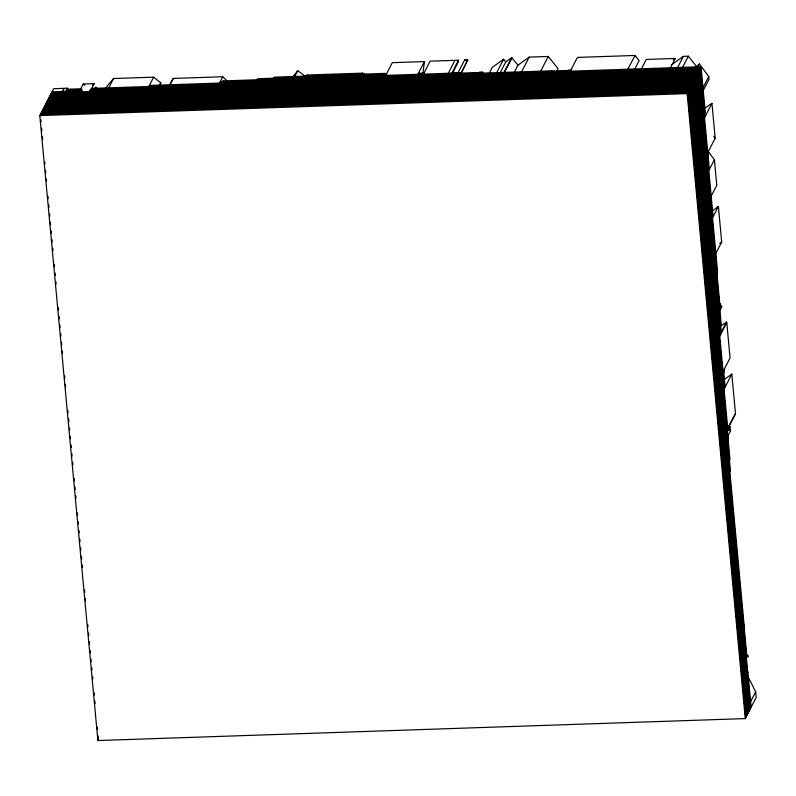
<?xml version="1.0" encoding="UTF-8"?>
<svg xmlns="http://www.w3.org/2000/svg" width="796" height="796" viewBox="0 0 796 796"><rect width="100%" height="100%" fill="white"/><g stroke="black" fill="none" stroke-linecap="round" stroke-linejoin="round"><path stroke-width="1.19" d="M452.138 73.899L452.327 72.177L458.576 72.933L457.511 75.003L458.028 75.063L458.964 73.252L458.446 73.192M423.432 74.118L430.109 61.183L458.466 60.227L458.277 62.008L452.715 72.784M461.043 73.411L467.779 59.909L464.615 60.018L457.939 72.943L461.043 73.411L467.779 59.909M422.925 73.341L424.447 61.581L392.309 62.675L385.742 75.401M747.703 676.063L755.683 691.833L756.2 697.376L745.255 718.589L97.888 740.539L39.8 115.589L53.68 88.694L67.481 88.227L70.466 90.316M62.486 91.5L64.138 88.336L62.536 91.441M67.481 88.227L65.879 91.321L67.869 92.724M82.386 90.197L80.734 88.794L70.446 89.142L68.247 91.58M88.605 92.983L90.127 91.52L94.177 83.66L83.192 84.028L79.132 91.888L80.784 93.301M108.773 87.839L113.579 78.525L153.668 77.172L160.891 82.943L159.29 86.048M153.668 77.172L148.862 86.475L150.663 87.918M152.255 86.366L152.782 85.331M173.279 78.436L169.608 85.142L173.279 78.436L222.79 76.754L227.119 80.973M170.095 85.759L170.633 84.724M219.537 83.063L222.79 76.754M461.113 72.844L223.059 80.913L221.328 83.262M256.919 79.769L257.456 78.734L386.279 74.366M273.814 78.177L274.351 77.142L384.607 73.401L386.667 74.436L386.13 75.471L384.07 74.436L384.607 73.401M294.391 77.152L297.734 70.675L305.515 76.476M364.668 74.237L362.618 73.132L307.316 75.003L306.788 76.038L303.594 77.441M362.618 73.132L362.08 74.167L364.13 75.272M385.543 75.491L386.08 74.456M417.88 74.307L424.447 61.581M97.888 740.539L98.425 739.504M447.71 74.346L454.387 61.421M458.466 60.227L451.79 73.212L458.556 74.028M480.097 72.197L479.57 73.232L477.033 74.376L477.56 73.341L480.097 72.197L482.505 72.118L483.072 73.202L482.545 74.227L481.978 73.152L482.505 72.118M489.062 73.6L492.306 67.302L503.639 59.222L505.778 61.889L500.366 72.376M496.595 72.864L503.639 59.222M514.206 72.476L517.997 65.133L511.599 57.71L504.017 72.406L502.077 73.789M504.455 72.386L512.037 57.7M556.961 70.744L558.046 68.645L548.275 56.466L529.191 57.113L521.609 71.809L519.748 73.142M540.693 71.162L548.275 56.466M551.678 71.799L552.205 70.764L220.074 82.028M570.851 70.138L568.434 70.217L567.906 71.252L568.692 72.307M570.314 71.172L577.418 57.412L634.989 55.461L639.148 60.596L634.233 70.118M627.885 69.222L634.989 55.461M641.476 68.754L646.282 59.441L675.297 58.466L670.491 67.769L668.431 69.153M703.256 90.495L709.017 79.331L708.758 76.565L699.445 63.988L696.51 66.546L688.361 56.188L683.376 56.357L677.615 67.531L675.615 68.944M682.59 67.362L688.361 56.188M697.873 67.033L699.445 63.988M745.255 718.589L687.157 93.629L701.047 66.735L149.389 85.441L151.2 86.883M708.758 76.565L702.997 87.739L701.565 85.799M704.739 113.271L705.276 112.236L701.047 66.735M704.52 117.718L711.942 103.341L715.186 138.176L707.763 152.553L706.281 150.593M708.052 155.668L708.291 151.519L706.808 149.558M707.972 151.17L714.41 159.707L708.808 170.563L707.375 168.662M711.186 196.144L716.788 185.279L714.41 159.707M712.559 217.696L718.38 206.423L721.693 242.093L715.873 253.367M51.551 92.824L698.908 70.874L717.604 272.033L717.077 273.068L715.524 271.137M716.639 275.217L717.475 272.292L715.922 270.361M718.539 302.221L719.962 304.102L719.425 305.137L718.012 303.256M719.803 309.246L720.34 308.211L719.962 304.102M719.176 311.972L721.962 306.579L718.977 302.779M720.649 325.057L721.176 324.022L697.843 72.943L50.476 94.893M726.42 322.131L719.425 335.683L719.783 336.151L726.778 322.599L726.42 322.131L720.35 326.36M723.076 371.493L730.061 357.941L726.778 322.599M723.843 372.986L724.141 369.424M724.081 389.115L731.822 374.11L735.494 413.631L727.544 428.775L735.494 413.631M727.813 429.233L728.081 427.741M727.405 431.691L730.081 426.517L730.479 430.875L727.813 436.049L726.44 434.686M728.121 439.362L728.35 435.014L726.967 433.651M729.464 460.556L729.992 459.521L694.639 79.152L47.272 101.102M729.872 471.779L730.41 470.744L694.102 80.187L46.745 102.137M46.208 103.172L693.565 81.222L744.111 624.93L743.573 625.964L741.892 622.671M745.822 656.859L746.747 655.048L743.971 625.188L742.3 621.895M747.882 672.292L747.345 673.326L745.912 669.744L746.439 668.71L747.882 672.292L751.125 707.206M755.683 691.833L750.608 701.664L749.016 698.51M293.177 76.525L297.734 70.675M159.339 84.814L160.891 82.943M105.908 87.61L113.579 78.525M94.177 88.963L95.759 87.132L97.649 88.724M457.511 75.003L458.974 72.914L457.909 74.227L458.426 74.287M221.865 82.227L223.059 80.913M92.664 85.122L94.177 83.66M90.207 89.878L91.729 88.416L700.51 67.769L705.057 116.684M89.669 90.913L91.192 89.451L699.973 68.804L709.336 169.528L707.913 167.638M89.142 91.948L90.654 90.485L699.445 69.839L713.087 216.661M68.784 90.545L70.446 89.142M711.624 211.577L718.38 206.423M719.723 243.596L721.693 242.093M505.778 61.889L511.599 57.71M517.997 65.133L529.191 57.113M723.872 379.772L731.822 374.11M671.396 64.854L683.376 56.357M730.081 426.517L727.723 428.158L730.479 430.875M704.808 108.127L711.942 103.341M673.237 59.839L675.297 58.466M477.431 73.6L479.968 72.456L458.844 73.172M303.067 76.874L307.316 75.003M418.407 73.272L423.97 73.083M552.076 71.023L568.304 70.476L569.1 71.531M52.078 91.799L79.67 90.863L81.321 92.266M51.014 93.858L698.371 71.909L717.176 274.182M49.949 95.928L697.306 73.978L721.385 333.046L721.027 332.579M49.412 96.963L696.769 75.013L720.858 334.081L720.499 333.614M48.874 97.998L696.241 76.048L720.32 335.116L719.962 334.648M48.347 99.032L695.704 77.083L724.609 388.08M47.81 100.067L695.167 78.117L727.942 430.656M45.67 104.206L693.037 82.257L746.35 655.824M45.143 105.241L692.5 83.291L750.598 708.241M44.606 106.276L691.963 84.326L750.061 709.276M44.069 107.311L691.435 85.361L749.524 710.311M43.541 108.346L690.898 86.396L748.996 711.345M43.004 109.38L690.361 87.421L748.459 712.38M42.467 110.415L689.833 88.456L747.922 713.415M41.939 111.45L689.296 89.49L747.394 714.45M41.402 112.485L688.759 90.525L746.857 715.485M40.865 113.52L688.232 91.56L746.32 716.519M40.337 114.554L687.694 92.595L745.792 717.554M39.8 115.589L687.157 93.629M464.615 60.018L467.72 60.476M68.406 91.689L66.416 90.296L80.197 89.829L81.859 91.232M83.192 84.028L84.844 85.431M745.852 653.914L748.529 656.193M745.315 654.949L747.991 657.227M716.052 270.103L717.604 272.033M713.704 136.206L715.186 138.176M568.434 70.217L569.23 71.272M718.41 302.48L719.823 304.361L717.047 274.441M742.429 621.636L744.111 624.93M746.31 668.968L747.752 672.55L746.22 656.083M723.604 370.458L725.146 387.045M40.795 119.499L41.024 121.977M41.601 128.166L41.83 130.644M42.407 136.832L42.636 139.3M44.705 161.578L44.934 164.056M45.511 170.244L45.74 172.712M46.317 178.901L46.546 181.379M47.929 196.234L48.158 198.701M48.735 204.89L48.964 207.368M49.541 213.557L49.77 216.034M50.347 222.213L50.576 224.691M51.143 230.88L51.382 233.357M51.949 239.546L52.178 242.014M52.755 248.203L52.984 250.68M54.257 264.292L54.486 266.769M55.063 272.958L55.292 275.436M55.859 281.615L56.098 284.092M58.277 307.604L58.506 310.082M59.083 316.271L59.312 318.748M59.889 324.937L60.118 327.405M60.695 333.594L60.924 336.071M61.501 342.26L61.73 344.738M62.307 350.917L62.536 353.394M64.605 375.672L64.834 378.15M65.411 384.339L65.64 386.806M67.829 410.318L68.058 412.796M68.635 418.985L68.864 421.462M69.441 427.651L69.67 430.119M70.247 436.308L70.476 438.785M71.053 444.974L71.282 447.452M71.849 453.64L72.088 456.108M72.655 462.297L72.894 464.774M74.157 478.386L74.386 480.864M74.963 487.053L75.192 489.52M75.769 495.709L75.998 498.187M77.371 513.042L77.61 515.51M78.177 521.698L78.406 524.176M78.983 530.365L79.212 532.842M79.789 539.021L80.018 541.499M80.595 547.688L80.824 550.165M81.401 556.354L81.63 558.822M82.207 565.011L82.436 567.488M84.505 589.766L84.734 592.244M85.311 598.433L85.54 600.9M87.729 624.412L87.958 626.89M88.535 633.079L88.764 635.556M89.341 641.745L89.57 644.213M90.147 650.402L90.376 652.879M90.953 659.068L91.182 661.546M91.759 667.735L91.988 670.202M92.565 676.391L92.794 678.869M94.057 692.48L94.286 694.958M94.863 701.147L95.092 703.614M97.281 727.136L97.51 729.604M98.077 735.793L98.316 738.27"/></g></svg>
